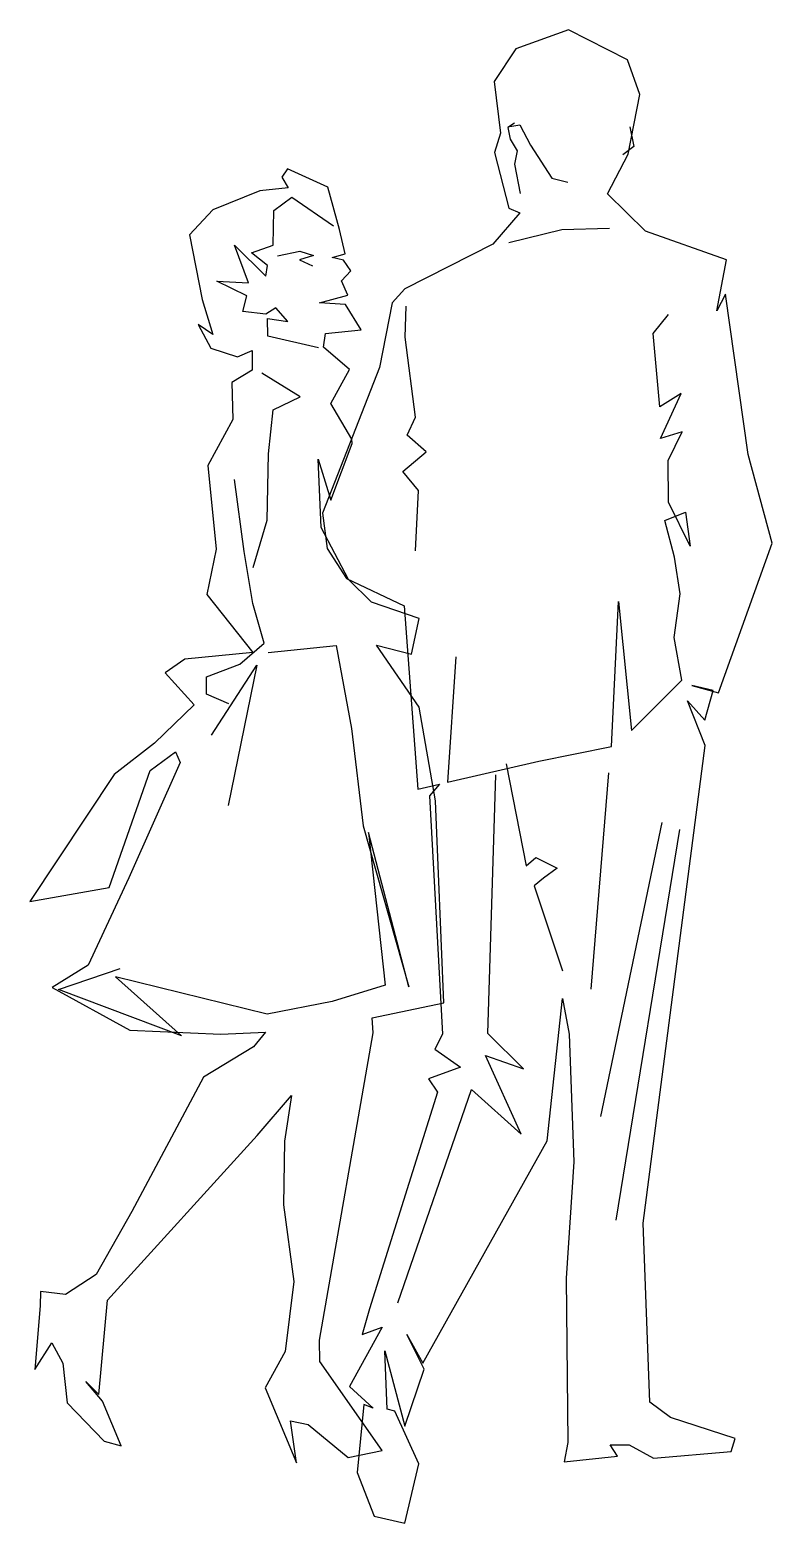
# Model space of a CAD drawing. Extents: x -0.47 to 0.45, y -0.07 to 1.79.
import ezdxf

# ---------------------------------------------------------------- set-up
doc = ezdxf.new("R2010")
doc.units = 0
doc.header["$LTSCALE"] = 1.2
doc.header["$MEASUREMENT"] = 0
doc.layers.get('0').update_dxf_attribs({"linetype": 'CONTINUOUS'})

msp = doc.modelspace()

# ---------------------------------------------------------------- linework, layer by layer
for points in [[(0.1998, 1.7923), (0.1339, 1.7685), (0.1069, 1.7277), (0.1147, 1.6632), (0.107, 1.6394), (0.1252, 1.5699), (0.1387, 1.5637), (0.1053, 1.5247), (-0.005, 1.4689), (-0.0205, 1.4514), (-0.0365, 1.371), (-0.1075, 1.1888), (-0.1017, 1.1448), (-0.0778, 1.1076), (-0.0055, 1.0733), (0.0114, 0.8445), (0.0384, 0.8508), (0.0259, 0.8361), (0.0422, 0.5385), (0.0327, 0.5199), (0.0647, 0.4976), (0.0249, 0.483), (0.036, 0.4661), (-0.049, 0.1956), (-0.0582, 0.1639), (-0.033, 0.1728), (-0.0738, 0.0988), (-0.0442, 0.0717), (-0.0559, 0.0762), (-0.0644, -0.0086), (-0.0432, -0.0629), (-0.0047, -0.0717), (0.0127, 0.0023), (-0.0174, 0.0681), (-0.027, 0.0706), (-0.0297, 0.1433), (-0.0048, 0.0492), (0.0195, 0.1205), (-0.0023, 0.1636), (0.0175, 0.1279), (0.1731, 0.4056), (0.1921, 0.5832), (0.2005, 0.5388), (0.2062, 0.3791), (0.1967, 0.2342), (0.1986, 0.0288), (0.1944, 0.0049), (0.2608, 0.012), (0.2516, 0.026), (0.2753, 0.026), (0.3059, 0.0094), (0.4027, 0.0176), (0.4079, 0.0341), (0.3271, 0.06), (0.3014, 0.0793), (0.2927, 0.3028), (0.3702, 0.899), (0.3484, 0.9546), (0.3698, 0.9307), (0.3804, 0.9678), (0.3537, 0.974), (0.3871, 0.9647), (0.454, 1.1516), (0.4239, 1.2621), (0.3956, 1.4625), (0.3848, 1.4417), (0.3968, 1.5053), (0.2958, 1.5408), (0.2485, 1.5878), (0.2742, 1.6373), (0.2887, 1.7117), (0.2733, 1.755)], [(-0.071, 1.2814), (-0.0973, 1.326), (-0.074, 1.3682), (-0.1065, 1.396), (-0.1038, 1.4132), (-0.0595, 1.418), (-0.0788, 1.4496), (-0.1116, 1.4514), (-0.0762, 1.4613), (-0.084, 1.4788), (-0.0721, 1.4916), (-0.0814, 1.505), (-0.0957, 1.5082), (-0.0795, 1.5126), (-0.0864, 1.5432), (-0.1009, 1.596), (-0.1514, 1.6189), (-0.1584, 1.6082), (-0.1505, 1.5949), (-0.1858, 1.5914), (-0.2446, 1.5678), (-0.274, 1.5366), (-0.258, 1.4556), (-0.2448, 1.412), (-0.263, 1.4244), (-0.2472, 1.3948), (-0.214, 1.3843), (-0.1955, 1.3921), (-0.1956, 1.3674), (-0.2209, 1.3522), (-0.2197, 1.3058), (-0.2507, 1.2484), (-0.2405, 1.1439), (-0.252, 1.0876), (-0.1946, 1.015), (-0.2796, 1.0068), (-0.3044, 0.9896), (-0.268, 0.9499), (-0.3174, 0.9017), (-0.368, 0.8628), (-0.4732, 0.7042), (-0.3742, 0.7216), (-0.3231, 0.8679), (-0.2911, 0.891), (-0.2854, 0.8778), (-0.3496, 0.734), (-0.4003, 0.6248), (-0.4452, 0.597), (-0.3485, 0.5437), (-0.2348, 0.5386), (-0.1788, 0.5412), (-0.194, 0.5227), (-0.2565, 0.4851), (-0.3459, 0.3172), (-0.3904, 0.2388), (-0.4285, 0.2136), (-0.46, 0.2174), (-0.4605, 0.1995), (-0.4669, 0.1201), (-0.4458, 0.1534), (-0.4322, 0.128), (-0.4265, 0.0783), (-0.3802, 0.0306), (-0.3593, 0.0246), (-0.3823, 0.0806), (-0.4031, 0.1051), (-0.3872, 0.089), (-0.3762, 0.2067), (-0.1894, 0.4123), (-0.1464, 0.4622), (-0.1551, 0.4049), (-0.1564, 0.3256), (-0.1434, 0.2299), (-0.1541, 0.1426), (-0.1794, 0.097), (-0.1401, 0.0037), (-0.1476, 0.0561), (-0.1254, 0.0513), (-0.0757, 0.0102), (-0.0332, 0.019), (-0.111, 0.1302), (-0.1115, 0.1565), (-0.0442, 0.5403), (-0.0455, 0.5589), (0.0439, 0.5778), (0.0337, 0.8301), (0.013, 0.9468), (-0.0402, 1.0244), (0.0037, 1.0129), (0.0132, 1.0574), (-0.0463, 1.0777), (-0.0753, 1.1063), (-0.1093, 1.1712), (-0.113, 1.2564), (-0.0974, 1.2051), (-0.0705, 1.276)]]:
    msp.add_lwpolyline(points, close=True)
for points in [[(0.1323, 1.6758), (0.1238, 1.6706), (0.1269, 1.6558), (0.1355, 1.6412), (0.1321, 1.6247), (0.1394, 1.588)], [(0.1264, 1.6718), (0.1389, 1.6737), (0.1523, 1.6484), (0.1787, 1.607), (0.1987, 1.6023)], [(0.2764, 1.6711), (0.2812, 1.6467), (0.2677, 1.6362)], [(-0.1126, 1.3955), (-0.1758, 1.4101), (-0.1765, 1.4318), (-0.151, 1.4282), (-0.1659, 1.4453), (-0.1786, 1.4373), (-0.2073, 1.4407), (-0.2022, 1.4601), (-0.2395, 1.4784), (-0.2002, 1.4766), (-0.2177, 1.5235), (-0.1785, 1.485), (-0.1762, 1.498), (-0.1962, 1.5139), (-0.1691, 1.5234), (-0.1685, 1.5669), (-0.146, 1.5835), (-0.0939, 1.5475)], [(0.1252, 1.527), (0.1912, 1.543), (0.2508, 1.5446)], [(-0.164, 1.5102), (-0.1361, 1.5161), (-0.1189, 1.5108), (-0.1364, 1.5052), (-0.1203, 1.4977)], [(0.0086, 1.142), (0.0123, 1.2171), (-0.0072, 1.2409), (0.0219, 1.2657), (-0.0018, 1.2865), (0.0085, 1.3089), (-0.0044, 1.4088), (-0.0033, 1.4474)], [(0.0589, 1.0098), (0.0484, 0.8533), (0.1624, 0.8793), (0.2534, 0.8978), (0.262, 1.0789), (0.2783, 0.9179), (0.3414, 0.9804), (0.3317, 1.0338), (0.339, 1.0883), (0.332, 1.1342), (0.3199, 1.18), (0.3457, 1.1904), (0.3516, 1.148), (0.3247, 1.2028), (0.3242, 1.2547), (0.3418, 1.2906), (0.3147, 1.2824), (0.3403, 1.3383), (0.3136, 1.3218), (0.3053, 1.4132), (0.3245, 1.437)], [(-0.1942, 1.1211), (-0.1768, 1.1801), (-0.1751, 1.2629), (-0.1694, 1.3181), (-0.1357, 1.3344), (-0.1835, 1.3636)], [(-0.2245, 0.9509), (-0.2526, 0.9632), (-0.2527, 0.9846), (-0.211, 1.0007), (-0.1805, 1.0267), (-0.1948, 1.0764), (-0.2054, 1.141), (-0.2176, 1.2312)], [(-0.1757, 1.0151), (-0.0907, 1.0236), (-0.0715, 0.9204), (-0.057, 0.7987), (0.0003, 0.5976), (-0.0502, 0.7902), (-0.0294, 0.5997), (-0.0955, 0.5795), (-0.1769, 0.5638), (-0.3662, 0.6101), (-0.2838, 0.5365), (-0.4376, 0.5942), (-0.3604, 0.6208)], [(-0.2463, 0.9117), (-0.1895, 0.9994), (-0.2255, 0.824)], [(0.1217, 0.8762), (0.1469, 0.7489), (0.159, 0.7591), (0.1855, 0.7459), (0.1685, 0.7332), (0.1567, 0.7237), (0.1921, 0.6178)], [(-0.0136, 0.2033), (0.0783, 0.4697), (0.1404, 0.4139), (0.0961, 0.512), (0.1433, 0.4954), (0.0988, 0.5395), (0.1088, 0.8625)], [(0.2496, 0.865), (0.2276, 0.5947)], [(0.3163, 0.803), (0.2398, 0.436)], [(0.3381, 0.794), (0.2589, 0.3063)]]:
    msp.add_lwpolyline(points)

doc.saveas('drawing.dxf')
